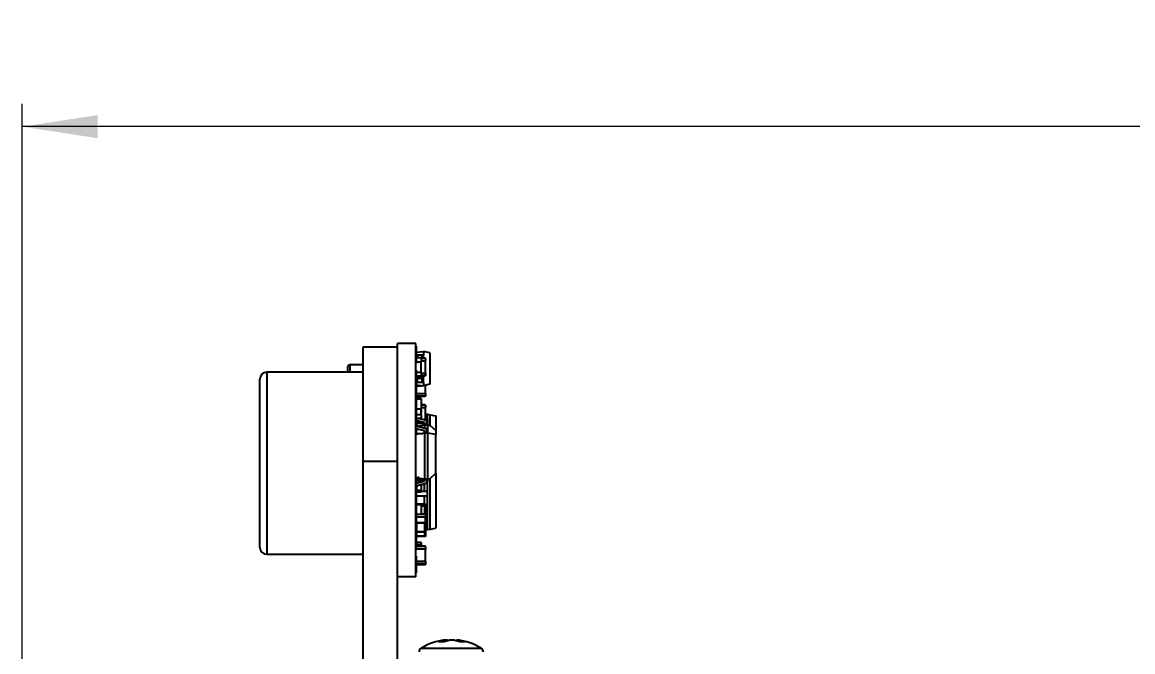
# Model space of a CAD drawing. Header units: millimetres. Extents: x 53 to 376, y 29 to 265.
# Drawn here: x 60.48 to 109.03, y 237.98 to 265.5 of the extents above; entities that cross this region are included whole.
import ezdxf

# ---------------------------------------------------------------- set-up
doc = ezdxf.new("R2010")
doc.units = ezdxf.units.MM
doc.styles.add('SLDTEXTSTYLE0', font='TXT', dxfattribs={"width": 0.75})
doc.dimstyles.new('SLDDIMSTYLE0', dxfattribs={"dimtxt": 3.5, "dimasz": 3.302, "dimexe": 0, "dimexo": 0.0625, "dimgap": 0.875, "dimtad": 1, "dimlfac": 2, "dimrnd": 1e-09, "dimzin": 4, "dimdsep": 46, "dimtxsty": 'SLDTEXTSTYLE0', "dimsah": 1, "dimcen": 0.09, "dimadec": 0, "dimazin": 1, "dimtfac": 1, "dimtofl": 0, "dimtmove": 0, "dimatfit": 3, "dimfxl": 0, "dimfrac": 2, "dimtolj": 1, "dimtzin": 12, "dimarcsym": 0})

# ---------------------------------------------------------------- blocks, each defined once
blk = doc.blocks.new('_D_1')
at = {"color": 7, "linetype": 'Continuous', "lineweight": 0}
for p, q in [((60.484, 230.312), (60.484, 261.932)), ((165.484, 218.312), (165.484, 261.932)), ((165.484, 260.932), (60.484, 260.932))]:
    blk.add_line(p, q, dxfattribs=at)
at = {"color": 7, "linetype": 'Continuous', "lineweight": 18}
for points in [[(60.484, 260.932), (63.786, 260.424), (63.786, 261.44)], [(165.484, 260.932), (162.182, 261.44), (162.182, 260.424)]]:
    blk.add_solid(points, dxfattribs=at)
at = {"color": 7, "linetype": 'Continuous', "lineweight": 18, "insert": (116.619, 265.443), "char_height": 3.5, "attachment_point": 1, "style": 'SLDTEXTSTYLE0'}
blk.add_mtext('210.00', dxfattribs=at)

msp = doc.modelspace()

# ---------------------------------------------------------------- linework, layer by layer
at = {"color": 7, "linetype": 'Continuous', "lineweight": 25}
for p, q in [((75.3835, 246.3116), (75.3835, 251.3116)), ((75.3835, 251.3116), (76.8835, 251.3116)), ((76.8835, 241.2559), (76.8835, 251.454)), ((77.6963, 251.454), (76.8835, 251.454)), ((77.6963, 241.2559), (77.6963, 251.454)), ((77.7027, 251.3397), (77.6963, 251.3397)), ((77.7027, 251.3156), (77.6963, 251.3156)), ((77.7027, 251.3397), (77.7027, 251.3156)), ((77.7027, 251.3156), (77.7027, 250.581)), ((77.7027, 251.0729), (78.0213, 251.112)), ((78.0213, 251.112), (78.0213, 250.951)), ((78.2963, 251.0485), (78.0213, 251.112)), ((78.2963, 251.0485), (78.2963, 249.6755)), ((75.3835, 250.5219), (74.8007, 250.5219)), ((77.7027, 250.581), (77.6963, 250.581)), ((77.7027, 250.951), (77.72, 250.951)), ((77.9201, 250.8307), (77.7027, 250.8307)), ((77.7027, 250.6556), (77.9201, 250.6556)), ((77.72, 250.951), (77.72, 250.8307)), ((77.77, 250.951), (77.72, 250.951)), ((77.9713, 250.951), (77.77, 250.951)), ((77.9188, 250.2056), (77.9188, 250.6556)), ((77.9201, 250.8307), (77.9201, 250.6556)), ((77.9201, 250.8276), (78.0888, 250.8276)), ((77.9201, 250.6942), (78.1142, 250.6942)), ((78.0213, 250.951), (77.9713, 250.951)), ((78.0213, 250.8276), (78.0213, 250.951)), ((78.1142, 250.8022), (78.0888, 250.8276)), ((78.1129, 250.1608), (78.1129, 250.6942)), ((78.1142, 250.8022), (78.1142, 250.6942)), ((75.3835, 250.1967), (71.1741, 250.1967)), ((74.7245, 250.1967), (74.7245, 250.4457)), ((77.7027, 250.2955), (77.6963, 250.2955)), ((77.7027, 250.2955), (77.7027, 249.5608)), ((77.7027, 250.2056), (77.9201, 250.2056)), ((77.9201, 250.0306), (77.7027, 250.0306)), ((77.7205, 250.0275), (77.7083, 250.0306)), ((78.0888, 250.0275), (77.7205, 250.0275)), ((77.9201, 250.2056), (77.9201, 250.0306)), ((77.9201, 250.1608), (78.1142, 250.1608)), ((77.9201, 250.0275), (77.9201, 249.9918)), ((78.0213, 250.0275), (78.0213, 250.0148)), ((78.1142, 250.0529), (78.0888, 250.0275)), ((78.1142, 250.1608), (78.1142, 250.0529)), ((70.8764, 242.5442), (70.8764, 249.899)), ((77.7027, 249.5608), (77.6963, 249.5608)), ((77.7027, 249.5425), (77.6963, 249.5425)), ((77.9201, 249.9918), (77.7027, 249.9918)), ((77.9201, 249.9262), (77.7027, 249.9262)), ((77.7027, 249.773), (77.72, 249.773)), ((77.7027, 249.6511), (78.0213, 249.612)), ((77.9201, 249.5904), (77.7027, 249.5904)), ((77.7027, 249.5608), (77.7027, 249.5425)), ((77.7027, 249.5425), (77.7027, 249.4235)), ((77.72, 249.773), (77.72, 249.9262)), ((77.72, 249.773), (77.77, 249.773)), ((77.77, 249.773), (77.9713, 249.773)), ((77.9713, 250.0148), (77.9201, 250.0148)), ((77.9201, 249.9918), (77.9201, 249.9262)), ((77.9201, 249.6244), (77.9201, 249.5904)), ((77.9713, 249.773), (77.9713, 250.0148)), ((78.0213, 250.0148), (77.9713, 250.0148)), ((77.9713, 249.773), (78.0213, 249.773)), ((78.0213, 249.773), (78.0213, 250.0148)), ((78.0213, 249.773), (78.0213, 249.612)), ((78.2963, 249.6755), (78.0213, 249.612)), ((78.1129, 249.2711), (78.1129, 249.6332)), ((77.7027, 249.4235), (77.6963, 249.4235)), ((77.7027, 249.4235), (77.7027, 248.3507)), ((77.7027, 249.2711), (78.1142, 249.2711)), ((77.7205, 249.1378), (77.7027, 249.145)), ((77.7205, 249.1332), (77.7027, 249.1405)), ((77.9201, 249.0595), (77.7027, 249.0595)), ((78.0888, 249.1378), (77.7205, 249.1378)), ((78.0888, 249.1332), (77.7205, 249.1332)), ((77.9201, 249.0595), (77.9201, 249.0185)), ((78.1142, 249.1632), (78.0888, 249.1378)), ((78.1142, 249.1586), (78.0888, 249.1332)), ((78.1142, 249.2711), (78.1142, 249.1632)), ((78.1142, 249.1632), (78.1142, 249.1586)), ((77.9201, 249.0185), (77.7027, 249.0185)), ((77.9201, 248.5935), (77.7027, 248.5935)), ((77.9188, 248.3555), (77.9188, 248.5935)), ((77.9201, 249.0185), (77.9201, 248.5935)), ((77.9201, 248.7939), (78.0888, 248.7939)), ((77.9201, 248.6606), (78.1142, 248.6606)), ((77.9201, 248.5935), (77.9201, 248.4231)), ((78.1142, 248.7685), (78.0888, 248.7939)), ((78.1129, 248.1272), (78.1129, 248.6606)), ((78.1142, 248.7685), (78.1142, 248.6606)), ((77.7027, 248.3507), (77.6963, 248.3507)), ((77.7027, 248.3397), (77.6963, 248.3397)), ((77.7027, 248.3555), (77.9201, 248.3555)), ((77.7027, 248.3507), (77.7027, 248.3397)), ((77.7027, 248.3397), (77.7027, 248.0685)), ((77.9201, 248.1804), (77.7027, 248.1804)), ((77.9201, 248.4231), (77.9188, 248.4231)), ((77.9201, 248.3555), (77.9201, 248.1804)), ((78.1129, 248.3672), (78.1963, 248.3672)), ((78.1963, 248.1697), (78.1963, 248.3672)), ((78.1963, 248.3672), (78.3213, 248.3451)), ((78.1963, 248.1697), (78.1963, 247.9697)), ((78.3213, 247.8775), (78.3213, 248.3451)), ((78.3213, 248.3451), (78.5713, 248.3011)), ((78.5713, 248.3011), (78.5713, 247.6495)), ((77.7027, 247.661), (77.6963, 247.661)), ((77.6965, 248.0729), (77.6969, 248.0713)), ((77.7027, 247.7301), (77.7027, 247.661)), ((77.7027, 247.661), (77.7027, 247.5805)), ((78.0578, 247.9938), (77.7205, 247.9938)), ((77.763, 247.8451), (78.0713, 247.8995)), ((78.0088, 248.0133), (77.815, 248.0559)), ((77.815, 247.6977), (77.8177, 247.7099)), ((78.0088, 247.655), (77.815, 247.6977)), ((77.8177, 248.0681), (78.0115, 248.0255)), ((77.8177, 247.7099), (78.0115, 247.6672)), ((78.0088, 248.0133), (78.0115, 248.0255)), ((78.0088, 247.655), (78.0115, 247.6672)), ((78.0713, 247.9355), (78.0713, 247.9697)), ((78.0838, 247.9355), (78.0713, 247.9355)), ((78.0713, 247.8995), (78.0713, 247.9355)), ((78.0713, 247.8995), (78.0713, 247.7665)), ((78.0713, 247.8995), (78.1963, 247.8995)), ((78.0838, 247.9355), (78.0838, 247.8995)), ((78.1838, 247.8995), (78.1838, 247.9613)), ((78.1838, 247.9613), (78.1963, 247.9613)), ((78.1838, 247.5412), (78.1838, 247.6031)), ((78.1963, 247.6031), (78.1838, 247.6031)), ((78.1963, 247.9613), (78.1963, 247.8995)), ((78.1963, 247.8995), (78.1963, 247.6031)), ((78.1963, 247.8995), (78.3213, 247.8775)), ((78.1963, 247.6031), (78.1963, 247.5412)), ((78.3213, 247.8775), (78.5713, 247.6495)), ((78.5713, 247.6495), (78.5713, 247.4751)), ((77.7027, 247.5805), (77.6963, 247.5805)), ((78.0713, 247.5412), (77.6963, 247.4751)), ((77.7027, 247.5805), (77.7027, 247.4762)), ((77.7205, 247.5287), (77.7027, 247.5215)), ((77.7205, 247.5287), (78.0005, 247.5287)), ((78.0713, 247.5772), (78.0838, 247.5772)), ((78.0713, 247.5412), (78.0713, 247.5772)), ((78.0713, 247.5412), (78.0713, 245.5412)), ((78.1963, 247.5412), (78.0713, 247.5412)), ((78.0838, 247.5772), (78.0838, 247.5412)), ((78.1963, 247.5412), (78.1963, 245.5412)), ((78.5713, 247.4751), (78.1963, 247.5412)), ((78.5713, 245.7912), (78.5713, 247.4751)), ((75.3835, 246.3116), (76.8835, 246.3116)), ((75.3835, 235.8116), (75.3835, 246.3116)), ((78.3213, 245.5633), (78.5713, 245.7912)), ((78.5713, 245.7912), (78.5713, 243.3933)), ((77.6963, 245.6074), (78.0713, 245.5412)), ((77.7027, 245.6062), (77.7027, 245.3524)), ((77.7027, 245.5017), (78.0712, 245.5017)), ((77.9201, 245.4604), (77.7027, 245.4604)), ((77.8177, 245.3726), (77.7047, 245.3407)), ((77.815, 245.3848), (78.0088, 245.4275)), ((77.8177, 245.3726), (77.815, 245.3848)), ((78.0115, 245.4153), (77.8177, 245.3726)), ((77.9201, 245.4604), (77.9201, 245.4079)), ((77.9201, 245.2796), (77.9201, 245.0354)), ((78.0115, 245.4153), (78.0088, 245.4275)), ((78.0713, 245.5412), (78.1963, 245.5412)), ((78.0713, 245.5052), (78.0713, 245.5412)), ((78.0838, 245.5052), (78.0713, 245.5052)), ((78.0713, 244.9947), (78.0713, 245.3195)), ((78.0838, 245.5412), (78.0838, 245.5052)), ((78.1838, 245.4794), (78.1838, 245.5412)), ((78.1838, 245.4794), (78.1963, 245.4794)), ((78.1963, 245.5412), (78.3213, 245.5633)), ((78.1963, 245.5412), (78.1963, 245.4794)), ((78.1963, 245.4297), (78.1963, 245.4794)), ((78.1963, 244.9947), (78.1963, 245.4297)), ((78.3213, 243.3492), (78.3213, 245.5633)), ((77.7027, 244.8604), (77.6963, 244.8604)), ((77.6969, 245.0112), (77.6965, 245.0097)), ((77.9201, 245.0354), (77.7027, 245.0354)), ((77.7027, 245.014), (77.7027, 244.8604)), ((77.9201, 244.965), (77.7027, 244.965)), ((77.7027, 244.8604), (77.7027, 243.9693)), ((77.9201, 245.0354), (77.9201, 244.965)), ((78.0711, 244.9947), (78.0725, 244.9999)), ((78.0725, 244.7894), (78.0711, 244.7947)), ((78.0713, 244.4483), (78.0713, 244.7947)), ((78.1963, 244.7947), (78.1963, 244.9947)), ((78.1963, 244.3597), (78.1963, 244.7947)), ((77.7027, 244.4483), (78.1142, 244.4483)), ((77.9201, 244.4373), (77.7027, 244.4373)), ((77.9201, 244.405), (77.7027, 244.405)), ((77.9201, 244.4373), (77.9201, 244.405)), ((77.9201, 244.405), (77.9201, 243.98)), ((77.9201, 244.3698), (78.1142, 244.3698)), ((78.1142, 244.4483), (78.0888, 244.4229)), ((78.1142, 244.3698), (78.0888, 244.3444)), ((78.1142, 244.4483), (78.1142, 244.3698)), ((78.1142, 244.3698), (78.1142, 243.9888)), ((78.1963, 244.1597), (78.1963, 244.3597)), ((77.7027, 243.9693), (77.6963, 243.9693)), ((77.9201, 243.98), (77.7027, 243.98)), ((77.7027, 243.9693), (77.7027, 242.8965)), ((77.7027, 243.8808), (78.1142, 243.8808)), ((77.9201, 244.0142), (78.0888, 244.0142)), ((78.1142, 243.9888), (78.0888, 244.0142)), ((78.1129, 243.6357), (78.1129, 243.8808)), ((78.1142, 243.9888), (78.1142, 243.8808)), ((78.1963, 243.7247), (78.1963, 244.1597)), ((78.1963, 243.5247), (78.1963, 243.7247)), ((77.7027, 243.6357), (78.1142, 243.6357)), ((77.7205, 243.6103), (77.7027, 243.6281)), ((77.7205, 243.242), (77.7027, 243.2243)), ((78.0888, 243.6103), (77.7205, 243.6103)), ((77.7205, 243.6103), (77.7205, 243.242)), ((77.7205, 243.242), (78.0888, 243.242)), ((78.1142, 243.6357), (78.0888, 243.6103)), ((78.0888, 243.242), (78.0888, 243.6103)), ((78.1142, 243.2166), (78.0888, 243.242)), ((78.1142, 243.6357), (78.1142, 243.2166)), ((78.1142, 243.3272), (78.1963, 243.3272)), ((78.1963, 243.3272), (78.1963, 243.5247)), ((78.1963, 243.3272), (78.3213, 243.3492)), ((78.3213, 243.3492), (78.5713, 243.3933)), ((77.7027, 242.8965), (77.6963, 242.8965)), ((78.1142, 243.2166), (77.7027, 243.2166)), ((77.7205, 243.0469), (77.7027, 243.0292)), ((78.1142, 243.0215), (77.7027, 243.0215)), ((77.7027, 242.8965), (77.7027, 242.4481)), ((77.9201, 242.7537), (77.7027, 242.7537)), ((77.7205, 243.2141), (77.7093, 243.2166)), ((78.0888, 243.2141), (77.7205, 243.2141)), ((77.7205, 243.0469), (78.0888, 243.0469)), ((77.9201, 242.7537), (77.9201, 242.6654)), ((78.0999, 243.2166), (78.0888, 243.2141)), ((78.1142, 243.0215), (78.0888, 243.0469)), ((78.1142, 243.2166), (78.1142, 243.0215)), ((77.7027, 242.4481), (77.6963, 242.4481)), ((77.9201, 242.6654), (77.7027, 242.6654)), ((77.7205, 242.6157), (77.7027, 242.6084)), ((77.7027, 242.4823), (78.1142, 242.4823)), ((77.7205, 242.6157), (78.0888, 242.6157)), ((77.9201, 242.6654), (77.9201, 242.6157)), ((78.1142, 242.5903), (78.0888, 242.6157)), ((78.1129, 241.9489), (78.1129, 242.4823)), ((78.1129, 242.447), (78.1142, 242.447)), ((78.1142, 242.5903), (78.1142, 242.4823)), ((78.1142, 242.4823), (78.1142, 242.447)), ((71.1741, 242.2465), (75.3835, 242.2465)), ((77.7027, 242.1626), (77.6963, 242.1626)), ((77.7205, 241.8156), (77.7023, 241.8233)), ((77.7205, 241.7803), (77.7023, 241.788)), ((77.7027, 242.1626), (77.7027, 241.428)), ((77.7027, 241.9489), (78.1142, 241.9489)), ((78.0888, 241.8156), (77.7205, 241.8156)), ((78.0888, 241.7803), (77.7205, 241.7803)), ((78.1142, 241.841), (78.0888, 241.8156)), ((78.1142, 241.8057), (78.0888, 241.7803)), ((78.1142, 241.9489), (78.1142, 241.841)), ((78.1142, 241.841), (78.1142, 241.8057)), ((77.7027, 241.428), (77.6963, 241.428)), ((77.6963, 241.2559), (76.8835, 241.2559)), ((76.8835, 235.8116), (76.8835, 241.2559)), ((78.9745, 238.4981), (78.9837, 238.4364)), ((79.0293, 238.4981), (78.9752, 238.4935)), ((79.0293, 238.4981), (79.0298, 238.4945)), ((79.2162, 238.4937), (79.2161, 238.4981)), ((79.392, 238.4776), (79.3939, 238.4981)), ((79.4377, 238.4981), (79.4343, 238.4687)), ((79.4377, 238.4981), (79.4919, 238.4935)), ((79.4926, 238.4981), (79.4863, 238.4561))]:
    msp.add_line(p, q, dxfattribs=at)
at = {"color": 8, "linetype": 'Continuous', "lineweight": 25}
for p, q in [((74.8007, 250.5219), (74.8007, 250.1967)), ((77.77, 250.8307), (77.77, 250.951)), ((78.1142, 250.8022), (77.9201, 250.8022)), ((77.9713, 250.8276), (77.9713, 250.951)), ((71.1741, 250.1967), (71.1741, 242.2465)), ((77.9201, 250.0529), (78.1142, 250.0529)), ((77.77, 249.773), (77.77, 249.9262)), ((77.7027, 249.1632), (78.1142, 249.1632)), ((78.1137, 249.1586), (78.1142, 249.1586)), ((78.1142, 248.7685), (77.9201, 248.7685)), ((77.7027, 248.0192), (77.9818, 248.0192)), ((77.8565, 247.5033), (77.7027, 247.5033)), ((78.0888, 244.4229), (77.9201, 244.4229)), ((78.0888, 244.3444), (77.9201, 244.3444)), ((78.0888, 244.3698), (78.0888, 244.4229)), ((78.0888, 244.0142), (78.0888, 244.3444)), ((78.1142, 243.9888), (77.9201, 243.9888)), ((77.7205, 243.2141), (77.7205, 243.0469)), ((78.0888, 243.0469), (78.0888, 243.2141)), ((78.1142, 242.5903), (77.7027, 242.5903)), ((77.7027, 241.841), (78.1142, 241.841)), ((77.7027, 241.8057), (78.1142, 241.8057)), ((77.9189, 238.138), (80.5482, 238.138))]:
    msp.add_line(p, q, dxfattribs=at)
at = {"color": 7, "linetype": 'Continuous', "lineweight": 25, "flags": 128}
msp.add_lwpolyline([(78.9759, 238.489), (79.0136, 238.493), (79.0732, 238.4981)], dxfattribs=at)
at = {"color": 7, "linetype": 'Continuous', "lineweight": 25}
for centre, radius, start, end in [((74.8007, 250.4457), 0.0762, 90, 180), ((71.1741, 249.899), 0.2977, 90, 180), ((78.1838, 248.1697), 0.0125, 359.99999, 90), ((78.1838, 244.9947), 0.0125, 359.99999, 90), ((78.1838, 244.7947), 0.0125, 270, 0), ((78.1838, 244.3597), 0.0125, 360, 90), ((78.1838, 244.1597), 0.0125, 270, 0), ((78.1838, 243.7247), 0.0125, 360, 90), ((78.1838, 243.5247), 0.0125, 270, 0), ((71.1741, 242.5442), 0.2977, 180, 270), ((79.2335, 236.0116), 2.5, 96.39942, 121.7263), ((79.097, 237.4178), 1.0872, 96.471, 113.17166), ((78.8011, 236.7862), 1.6364, 85.37904, 94.62096), ((79.3893, 237.287), 1.219, 96.51418, 111.98611), ((79.3631, 236.9935), 1.5118, 95.5804, 104.65162), ((79.0216, 238.4129), 0.0996, 43.23135, 58.77699), ((79.0995, 236.9663), 1.5393, 70.50429, 84.3522), ((79.4455, 238.4129), 0.0996, 121.22301, 136.76865), ((79.3788, 238.4197), 0.0981, 24.7692, 53.04984), ((79.3548, 237.0963), 1.4085, 69.69441, 84.38826), ((79.2335, 236.0116), 2.5, 58.2737, 83.60058), ((79.7284, 237.1723), 1.2503, 84.71266, 95.28734), ((78.0135, 237.9849), 0.18, 121.7263, 180), ((80.4535, 237.9849), 0.18, 0, 58.2737)]:
    msp.add_arc(centre, radius, start, end, dxfattribs=at)
for points, knots in [([(76.8772, 248.365), (76.8772, 248.369), (76.8772, 248.373), (76.8772, 248.3646), (76.8772, 248.3644)], [0, 0, 0, 0, 0.9736127, 1, 1, 1, 1]), ([(77.8177, 248.0681), (77.7777, 248.0738), (77.7346, 248.0799), (77.6995, 248.1034), (77.6969, 248.1052)], [0, 0, 0, 0, 0.9259318, 1, 1, 1, 1]), ([(77.6969, 248.1042), (77.6995, 248.1028), (77.7365, 248.0827), (77.7786, 248.0752), (77.8177, 248.0681)], [0, 0, 0, 0, 0.0705286, 1, 1, 1, 1]), ([(77.815, 248.0559), (77.7824, 248.0622), (77.7417, 248.0701), (77.7043, 248.0875), (77.6969, 248.091)], [0, 0, 0, 0, 0.7999692, 1, 1, 1, 1]), ([(78.1838, 247.9613), (78.1859, 247.9968), (78.189, 248.05), (78.1344, 248.0948), (78.0388, 248.1225), (77.9295, 248.156), (77.8212, 248.1588), (77.7925, 248.1793), (77.7909, 248.1804)], [0, 0, 0, 0, 0.1963706, 0.2939718, 0.3930588, 0.7898449, 0.9882591, 1, 1, 1, 1]), ([(77.8147, 248.185), (77.8666, 248.173), (77.9619, 248.1509), (78.0722, 248.1285), (78.1381, 248.1045), (78.1682, 248.0854), (78.1863, 248.0597), (78.1972, 248.0179), (78.1967, 247.9847), (78.1963, 247.9613)], [0, 0, 0, 0, 0.321094, 0.5897577, 0.6757844, 0.7427714, 0.8007853, 0.860148, 1, 1, 1, 1]), ([(78.195, 248.1697), (78.1954, 248.1712), (78.196, 248.1744), (78.1938, 248.1772), (78.1926, 248.1786)], [0, 0, 0, 0, 0.5047663, 1, 1, 1, 1]), ([(78.1838, 247.6031), (78.1859, 247.6385), (78.1889, 247.6917), (78.1344, 247.7366), (78.0392, 247.7647), (77.925, 247.7916), (77.797, 247.8116), (77.6961, 247.8706), (77.6971, 247.9483), (77.6977, 247.9917)], [0, 0, 0, 0, 0.1386042, 0.2074738, 0.2774664, 0.5575559, 0.6976001, 0.8310314, 1, 1, 1, 1]), ([(77.6969, 248.0713), (77.7021, 248.0337), (77.7103, 247.9748), (77.7217, 247.9058), (77.7305, 247.87), (77.7417, 247.8554), (77.7664, 247.8384), (77.8451, 247.8191), (77.9617, 247.7928), (78.0722, 247.7702), (78.1381, 247.7462), (78.1682, 247.7272), (78.1863, 247.7015), (78.1972, 247.6596), (78.1967, 247.6264), (78.1963, 247.6031)], [0, 0, 0, 0, 0.142157, 0.2230692, 0.2644534, 0.2778598, 0.2907655, 0.3762438, 0.5765282, 0.7441089, 0.7977685, 0.8395521, 0.8757386, 0.9127665, 1, 1, 1, 1]), ([(77.7027, 247.7431), (77.7033, 247.7426), (77.7367, 247.7206), (77.7776, 247.7152), (77.8177, 247.7099)], [0, 0, 0, 0, 0.0197808, 1, 1, 1, 1]), ([(77.815, 247.6977), (77.7824, 247.7038), (77.7437, 247.7111), (77.7082, 247.7275), (77.7027, 247.7301)], [0, 0, 0, 0, 0.8435956, 1, 1, 1, 1]), ([(78.0843, 247.9572), (78.0202, 247.9572), (77.9237, 247.9572), (77.7982, 247.9572), (77.7076, 247.9572), (77.7063, 247.9572), (77.7058, 247.9572)], [0, 0, 0, 0, 0.4243539, 0.6393265, 0.8441509, 1, 1, 1, 1]), ([(77.8177, 248.0681), (77.8173, 248.0665), (77.8166, 248.0633), (77.8157, 248.0593), (77.8151, 248.0565), (77.815, 248.0561), (77.815, 248.0559)], [0, 0, 0, 0, 0.24999093, 0.49997157, 0.74999803, 1, 1, 1, 1]), ([(78.0713, 247.9355), (78.0714, 247.9459), (78.0714, 247.9609), (78.0677, 247.9798), (78.0616, 247.9917), (78.0513, 248.0002), (78.0336, 248.0079), (78.019, 248.0111), (78.0088, 248.0133)], [0, 0, 0, 0, 0.269283, 0.3897685, 0.4999991, 0.6101952, 0.7307193, 1, 1, 1, 1]), ([(78.0713, 247.5772), (78.0714, 247.5876), (78.0714, 247.6026), (78.0677, 247.6215), (78.0616, 247.6334), (78.0513, 247.6419), (78.0336, 247.6497), (78.019, 247.6528), (78.0088, 247.655)], [0, 0, 0, 0, 0.2692669, 0.3897683, 0.4999989, 0.610195, 0.7307192, 1, 1, 1, 1]), ([(78.0115, 248.0255), (78.0236, 248.0232), (78.0476, 248.0185), (78.0854, 247.9896), (78.0844, 247.9561), (78.0838, 247.9355)], [0, 0, 0, 0, 0.2822357, 0.5592822, 1, 1, 1, 1]), ([(78.0115, 247.6672), (78.0236, 247.6649), (78.0476, 247.6602), (78.0854, 247.6314), (78.0844, 247.5978), (78.0838, 247.5772)], [0, 0, 0, 0, 0.2823967, 0.559197, 1, 1, 1, 1]), ([(77.6835, 245.3438), (77.6954, 245.3494), (77.737, 245.3692), (77.7825, 245.3783), (77.815, 245.3848)], [0, 0, 0, 0, 0.2848713, 1, 1, 1, 1]), ([(77.6963, 245.0825), (77.6955, 245.129), (77.694, 245.21), (77.7969, 245.271), (77.9251, 245.2908), (78.0391, 245.3178), (78.1344, 245.3459), (78.1889, 245.3908), (78.1859, 245.4439), (78.1838, 245.4794)], [0, 0, 0, 0, 0.1787011, 0.3105708, 0.4489739, 0.7257822, 0.794955, 0.8630195, 1, 1, 1, 1]), ([(78.1963, 245.4794), (78.1967, 245.4561), (78.1972, 245.4228), (78.1863, 245.381), (78.1683, 245.3552), (78.0995, 245.3129), (77.9746, 245.2944), (77.8452, 245.2632), (77.7664, 245.244), (77.7417, 245.227), (77.7305, 245.2125), (77.7217, 245.1767), (77.7103, 245.1077), (77.7021, 245.0488), (77.6969, 245.0112)], [0, 0, 0, 0, 0.0872682, 0.1243075, 0.1605094, 0.2023084, 0.4232572, 0.6236163, 0.7091263, 0.7220368, 0.7354463, 0.7768459, 0.8577903, 1, 1, 1, 1]), ([(77.7013, 245.4701), (77.6993, 245.5074), (77.6963, 245.5607), (77.7396, 245.5847), (77.7526, 245.5919)], [0, 0, 0, 0, 0.7000798, 1, 1, 1, 1]), ([(77.815, 245.6141), (77.8149, 245.6141), (77.7926, 245.609), (77.7664, 245.6023), (77.7417, 245.5853), (77.7305, 245.5708), (77.7217, 245.5349), (77.7148, 245.4942), (77.7105, 245.4639), (77.7092, 245.4549)], [0, 0, 0, 0, 0.00128364, 0.3196885, 0.36775668, 0.41769518, 0.5718504, 0.87325492, 1, 1, 1, 1]), ([(78.0088, 245.4275), (78.019, 245.4297), (78.0336, 245.4328), (78.0513, 245.4406), (78.0616, 245.449), (78.0677, 245.461), (78.0714, 245.4799), (78.0714, 245.4949), (78.0713, 245.5052)], [0, 0, 0, 0, 0.2692734, 0.3897962, 0.4999909, 0.6102203, 0.7307201, 1, 1, 1, 1]), ([(78.0838, 245.5052), (78.0842, 245.4929), (78.0848, 245.4685), (78.0647, 245.4254), (78.0318, 245.4191), (78.0115, 245.4153)], [0, 0, 0, 0, 0.28224475, 0.55930338, 1, 1, 1, 1]), ([(78.1838, 244.7822), (78.1859, 244.7822), (78.189, 244.7822), (78.1343, 244.7822), (78.0391, 244.7822), (77.9256, 244.7822), (77.796, 244.7822), (77.6763, 244.7822), (77.6812, 244.7822), (77.6846, 244.7822)], [0, 0, 0, 0, 0.1247744, 0.1867904, 0.2497505, 0.5018694, 0.6279422, 0.7480534, 1, 1, 1, 1]), ([(77.73, 244.7947), (77.7314, 244.7947), (77.7336, 244.7947), (77.7417, 244.7947), (77.7663, 244.7947), (77.8452, 244.7947), (77.9617, 244.7947), (78.0722, 244.7947), (78.1381, 244.7947), (78.1682, 244.7947), (78.1863, 244.7947), (78.1972, 244.7947), (78.1967, 244.7947), (78.1963, 244.7947)], [0, 0, 0, 0, 0.0273619, 0.0450884, 0.0621541, 0.1751851, 0.440028, 0.6616258, 0.7325818, 0.7878328, 0.8356848, 0.8846465, 1, 1, 1, 1]), ([(77.9201, 245.0072), (77.976, 245.0072), (78.0481, 245.0072), (78.1343, 245.0072), (78.189, 245.0072), (78.1859, 245.0072), (78.1838, 245.0072)], [0, 0, 0, 0, 0.4644511, 0.5994588, 0.7324419, 1, 1, 1, 1]), ([(78.1963, 244.9947), (78.1967, 244.9947), (78.1972, 244.9947), (78.1863, 244.9947), (78.1683, 244.9947), (78.111, 244.9947), (78.0543, 244.9947), (78.0088, 244.9947)], [0, 0, 0, 0, 0.2335858, 0.3327312, 0.4296294, 0.5415102, 1, 1, 1, 1]), ([(78.1102, 244.3722), (78.1181, 244.3722), (78.1415, 244.3722), (78.1888, 244.3722), (78.1858, 244.3722), (78.1838, 244.3722)], [0, 0, 0, 0, 0.1442337, 0.4283555, 1, 1, 1, 1]), ([(78.1963, 244.3597), (78.1964, 244.3597), (78.1965, 244.3597), (78.1883, 244.3597), (78.1791, 244.3597), (78.176, 244.3597)], [0, 0, 0, 0, 0.610275, 0.8693059, 1, 1, 1, 1]), ([(78.0713, 244.1597), (78.0811, 244.1597), (78.1049, 244.1597), (78.1381, 244.1597), (78.1682, 244.1597), (78.1863, 244.1597), (78.1972, 244.1597), (78.1967, 244.1597), (78.1963, 244.1597)], [0, 0, 0, 0, 0.1285597, 0.3112981, 0.45359, 0.5768268, 0.7029215, 1, 1, 1, 1]), ([(78.1963, 243.7247), (78.1967, 243.7247), (78.1972, 243.7247), (78.1863, 243.7247), (78.1682, 243.7247), (78.1299, 243.7247), (78.0951, 243.7247), (78.0713, 243.7247)], [0, 0, 0, 0, 0.2986081, 0.4253522, 0.5492235, 0.6922481, 1, 1, 1, 1]), ([(78.1129, 243.7372), (78.1199, 243.7372), (78.1424, 243.7372), (78.1887, 243.7372), (78.1858, 243.7372), (78.1838, 243.7372)], [0, 0, 0, 0, 0.1295719, 0.4185616, 1, 1, 1, 1]), ([(78.1838, 244.1472), (78.1858, 244.1472), (78.1887, 244.1472), (78.1428, 244.1472), (78.1207, 244.1472), (78.1142, 244.1472)], [0, 0, 0, 0, 0.58611749, 0.87743271, 1, 1, 1, 1]), ([(78.0713, 243.5247), (78.0811, 243.5247), (78.1049, 243.5247), (78.1381, 243.5247), (78.1682, 243.5247), (78.1863, 243.5247), (78.1972, 243.5247), (78.1967, 243.5247), (78.1963, 243.5247)], [0, 0, 0, 0, 0.1285597, 0.3112981, 0.45359, 0.5768268, 0.7029215, 1, 1, 1, 1]), ([(78.1838, 243.5122), (78.1858, 243.5122), (78.1887, 243.5122), (78.1424, 243.5122), (78.1199, 243.5122), (78.1129, 243.5122)], [0, 0, 0, 0, 0.58143844, 0.87042805, 1, 1, 1, 1])]:
    msp.add_open_spline(points, degree=3, knots=knots, dxfattribs=at)

# ---------------------------------------------------------------- dimensions: what is measured, and where the dimension line sits
at = {"color": 7, "linetype": 'Continuous', "lineweight": 18}
dim = msp.add_linear_dim(base=(60.4835, 260.9316), p1=(165.4838, 217.3116), p2=(60.4835, 229.3116), dimstyle='SLDDIMSTYLE0', dxfattribs=at)
dim.commit()
dim.dimension.update_dxf_attribs({"geometry": '_D_1', "text_midpoint": (123.7305, 260.9316), "dimtype": 160})

doc.saveas('drawing.dxf')
